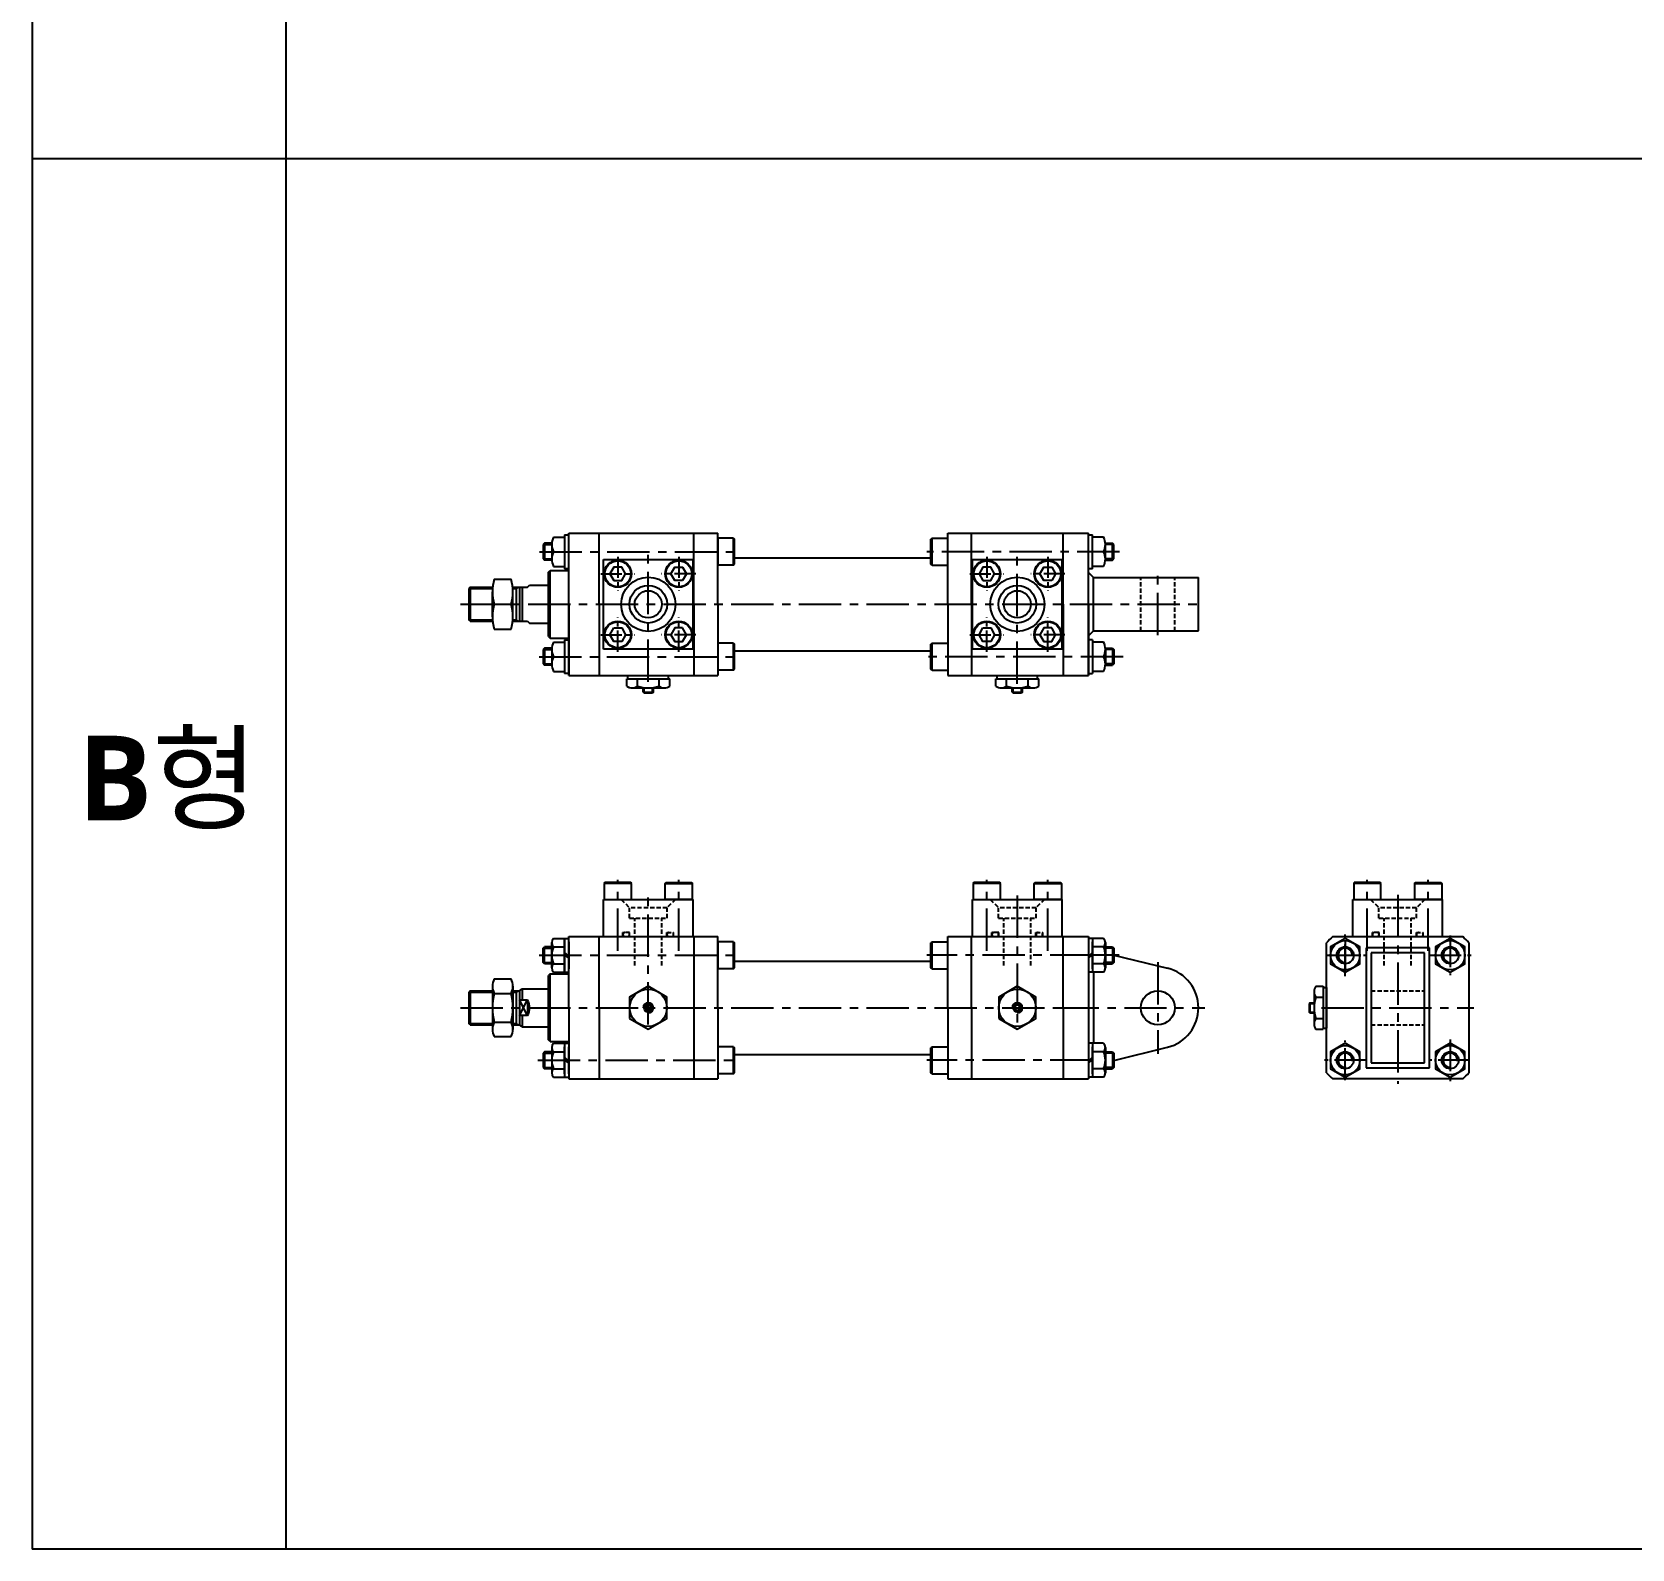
# Model space of a CAD drawing. Extents: x -819 to 10005, y 0 to 4179.
# Drawn here: x 0 to 945, y 2387 to 3283 of the extents above; entities that cross this region are included whole.
import ezdxf

# ---------------------------------------------------------------- set-up
doc = ezdxf.new("R2010")
doc.units = 0
doc.header["$LTSCALE"] = 10
doc.header["$MEASUREMENT"] = 0
for name, pattern in [('CENTER', [2, 1.25, -0.25, 0.25, -0.25]), ('CENTERX2', [4, 2.5, -0.5, 0.5, -0.5]), ('HIDDEN', [0.375, 0.25, -0.125])]:
    doc.linetypes.add(name, pattern=pattern)
doc.layers.get('0').update_dxf_attribs({"linetype": 'CONTINUOUS'})
for name, color, linetype in [('BOM-UDEF', 3, 'CONTINUOUS'), ('CEN', 1, 'CENTERX2'), ('CENTER', 1, 'CENTER'), ('DIM', 2, 'CONTINUOUS'), ('ML', 7, 'CONTINUOUS')]:
    doc.layers.add(name, color=color, linetype=linetype)
doc.styles.add('문자', font='romans.shx')

msp = doc.modelspace()

# ---------------------------------------------------------------- linework, layer by layer
for p, q in [((0, 4179.17), (0, 2387.17)), ((150, 4179.17), (150, 2387.17)), ((5627.93, 3208.17), (0, 3208.17)), ((361.02, 2893.28), (361.52, 2892.78)), ((361.02, 2893.28), (367.02, 2893.28)), ((361.52, 2892.78), (366.52, 2892.78)), ((367.02, 2893.28), (366.52, 2892.78)), ((579.02, 2893.28), (579.52, 2892.78)), ((579.02, 2893.28), (585.02, 2893.28)), ((579.52, 2892.78), (584.52, 2892.78)), ((585.02, 2893.28), (584.52, 2892.78)), ((754.83, 2709.84), (754.33, 2709.34)), ((754.33, 2709.34), (754.33, 2704.34)), ((754.83, 2703.84), (754.33, 2704.34)), ((754.83, 2709.84), (754.83, 2703.84)), ((5627.93, 2387.17), (0, 2387.17))]:
    msp.add_line(p, q)
at = {"color": 7, "linetype": 'Continuous'}
for p, q in [((352.02, 2903.18), (376.02, 2903.18)), ((352.02, 2901.18), (352.02, 2903.18)), ((376.02, 2901.18), (376.02, 2903.18)), ((570.02, 2903.18), (594.02, 2903.18)), ((570.02, 2901.18), (570.02, 2903.18)), ((594.02, 2901.18), (594.02, 2903.18)), ((351.31, 2896.77), (351.31, 2901.18)), ((351.31, 2901.18), (364.02, 2901.18)), ((354.49, 2895.78), (373.54, 2895.78)), ((357.66, 2896.77), (357.66, 2901.18)), ((361.52, 2892.78), (361.52, 2895.78)), ((364.02, 2901.18), (376.72, 2901.18)), ((366.52, 2892.78), (366.52, 2895.78)), ((370.37, 2896.77), (370.37, 2901.18)), ((376.72, 2896.77), (376.72, 2901.18)), ((569.31, 2896.77), (569.31, 2901.18)), ((569.31, 2901.18), (582.02, 2901.18)), ((572.49, 2895.78), (591.54, 2895.78)), ((575.66, 2896.77), (575.66, 2901.18)), ((579.52, 2892.78), (579.52, 2895.78)), ((582.02, 2901.18), (594.72, 2901.18)), ((584.52, 2892.78), (584.52, 2895.78)), ((588.37, 2896.77), (588.37, 2901.18)), ((594.72, 2896.77), (594.72, 2901.18)), ((757.33, 2716.37), (757.33, 2697.32)), ((758.32, 2719.55), (762.73, 2719.55)), ((758.32, 2713.19), (762.73, 2713.19)), ((762.73, 2719.55), (762.73, 2706.84)), ((762.73, 2718.84), (764.73, 2718.84)), ((764.73, 2718.84), (764.73, 2694.84)), ((754.33, 2709.34), (757.33, 2709.34)), ((754.33, 2704.34), (757.33, 2704.34)), ((762.73, 2706.84), (762.73, 2694.14)), ((758.32, 2700.49), (762.73, 2700.49)), ((758.32, 2694.14), (762.73, 2694.14)), ((762.73, 2694.84), (764.73, 2694.84))]:
    msp.add_line(p, q, dxfattribs=at)
at = {"color": 3}
for p, q in [((361.02, 2893.28), (361.02, 2895.78)), ((367.02, 2893.28), (367.02, 2895.78)), ((579.02, 2893.28), (579.02, 2895.78)), ((585.02, 2893.28), (585.02, 2895.78)), ((754.83, 2709.84), (757.33, 2709.84)), ((754.83, 2703.84), (757.33, 2703.84))]:
    msp.add_line(p, q, dxfattribs=at)
at = {"color": 7, "linetype": 'Continuous'}
for points in [[(353.02, 2700.49), (364.02, 2694.14), (375.02, 2700.49), (375.02, 2713.19), (364.02, 2719.55), (353.02, 2713.19)], [(571.02, 2700.49), (582.02, 2694.14), (593.02, 2700.49), (593.02, 2713.19), (582.02, 2719.55), (571.02, 2713.19)], [(363.15, 2708.34), (362.28, 2706.84), (363.15, 2705.34), (364.88, 2705.34), (365.75, 2706.84), (364.88, 2708.34)], [(581.15, 2708.34), (580.28, 2706.84), (581.15, 2705.34), (582.88, 2705.34), (583.75, 2706.84), (582.88, 2708.34)]]:
    msp.add_lwpolyline(points, close=True, dxfattribs=at)
for centre, radius in [((364.02, 2706.84), 11), ((582.02, 2706.84), 11), ((364.02, 2706.84), 2.5), ((582.02, 2706.84), 2.5)]:
    msp.add_circle(centre, radius, dxfattribs=at)
for centre, radius, start, end in [((354.49, 2901.41), 5.62, 235.61575, 270), ((354.49, 2901.41), 5.62, 235.61575, 304.38425), ((364.02, 2916.8), 21.02, 252.41205, 270), ((364.02, 2916.8), 21.02, 270, 287.58795), ((373.54, 2901.41), 5.62, 235.61575, 304.38425), ((572.49, 2901.41), 5.62, 235.61575, 270), ((572.49, 2901.41), 5.62, 235.61575, 304.38425), ((582.02, 2916.8), 21.02, 252.41205, 270), ((582.02, 2916.8), 21.02, 270, 287.58795), ((591.54, 2901.41), 5.62, 235.61575, 304.38425), ((762.96, 2716.37), 5.62, 145.61575, 180), ((762.96, 2716.37), 5.62, 145.61575, 214.38425), ((778.35, 2706.84), 21.02, 162.41205, 180), ((778.35, 2706.84), 21.02, 180, 197.58795), ((762.96, 2697.32), 5.62, 145.61575, 214.38425)]:
    msp.add_arc(centre, radius, start, end, dxfattribs=at)
at = {"layer": 'BOM-UDEF', "color": 0}
for p, q in [((825.48, 2742.34), (787.98, 2742.34)), ((787.98, 2742.34), (787.98, 2671.34)), ((825.48, 2671.34), (825.48, 2742.34)), ((790.98, 2739.34), (790.98, 2674.34)), ((822.48, 2739.34), (790.98, 2739.34)), ((822.48, 2674.34), (822.48, 2739.34)), ((787.98, 2671.34), (825.48, 2671.34)), ((790.98, 2674.34), (822.48, 2674.34))]:
    msp.add_line(p, q, dxfattribs=at)
at = {"layer": 'CEN'}
for p, q in [((299.79, 2976.18), (417.55, 2976.18)), ((364.02, 2899.28), (364.02, 2974.68)), ((642.44, 2976.18), (528.48, 2976.18)), ((582.02, 2898.09), (582.02, 2974.68)), ((665.02, 2926.91), (665.02, 2965.83)), ((253.02, 2945.18), (692.91, 2945.18)), ((299.55, 2914.18), (417.55, 2914.18)), ((644.49, 2914.18), (528.48, 2914.18)), ((346.02, 2740.4), (346.02, 2782.41)), ((382.02, 2740.4), (382.02, 2782.41)), ((564.02, 2740.4), (564.02, 2782.41)), ((600.02, 2740.4), (600.02, 2782.41)), ((788.73, 2740.4), (788.73, 2782.41)), ((824.73, 2740.4), (824.73, 2782.41)), ((364.02, 2696.88), (364.02, 2772.86)), ((582.02, 2773.08), (582.02, 2695.97)), ((806.73, 2773.57), (806.73, 2661.84)), ((775.73, 2745.87), (775.73, 2729.82)), ((299.63, 2737.84), (417.55, 2737.84)), ((626.42, 2737.84), (528.48, 2737.84)), ((642.13, 2737.84), (605.61, 2737.84)), ((665.02, 2733.7), (665.02, 2679.55)), ((767.71, 2737.84), (783.75, 2737.84)), ((253.02, 2706.84), (612.85, 2706.84)), ((605.23, 2706.84), (692.68, 2706.84)), ((761.73, 2706.84), (851.73, 2706.84)), ((298.73, 2675.84), (417.55, 2675.84)), ((626.42, 2675.84), (528.48, 2675.84))]:
    msp.add_line(p, q, dxfattribs=at)
at = {"layer": 'CEN', "color": 1, "linetype": 'CENTER', "ltscale": 1.5}
for p, q in [((775.73, 2725.53), (775.73, 2750.15)), ((837.73, 2749.5), (837.73, 2726.18)), ((764.07, 2737.84), (787.39, 2737.84)), ((825.42, 2737.84), (850.04, 2737.84)), ((775.73, 2664.18), (775.73, 2687.5)), ((837.73, 2688.15), (837.73, 2663.53)), ((788.04, 2675.84), (763.42, 2675.84)), ((849.39, 2675.84), (826.07, 2675.84))]:
    msp.add_line(p, q, dxfattribs=at)
at = {"layer": 'CENTER'}
for p, q in [((346.02, 2973.27), (346.02, 2953.09)), ((382.02, 2973.27), (382.02, 2953.09)), ((564.02, 2973.27), (564.02, 2953.09)), ((600.02, 2973.27), (600.02, 2953.09)), ((335.92, 2963.18), (356.11, 2963.18)), ((392.11, 2963.18), (371.92, 2963.18)), ((553.92, 2963.18), (574.11, 2963.18)), ((610.11, 2963.18), (589.92, 2963.18)), ((346.02, 2917.09), (346.02, 2937.27)), ((382.02, 2917.09), (382.02, 2937.27)), ((564.02, 2917.09), (564.02, 2937.27)), ((600.02, 2917.09), (600.02, 2937.27)), ((335.92, 2927.18), (356.11, 2927.18)), ((392.11, 2927.18), (371.92, 2927.18)), ((553.92, 2927.18), (574.11, 2927.18)), ((610.11, 2927.18), (589.92, 2927.18))]:
    msp.add_line(p, q, dxfattribs=at)
at = {"layer": 'DIM'}
for p, q in [((302.02, 2980.43), (307.02, 2980.43)), ((639.02, 2980.43), (634.02, 2980.43)), ((302.02, 2971.93), (307.02, 2971.93)), ((639.02, 2971.93), (634.02, 2971.93)), ((258.02, 2954.43), (272.02, 2954.43)), ((284.02, 2954.43), (286.02, 2954.43)), ((286.02, 2954.43), (287.31, 2955.18)), ((258.02, 2935.93), (272.02, 2935.93)), ((284.02, 2935.93), (286.02, 2935.93)), ((286.02, 2935.93), (287.31, 2935.18)), ((302.02, 2918.43), (307.02, 2918.43)), ((639.02, 2918.43), (634.02, 2918.43)), ((302.02, 2909.93), (307.02, 2909.93)), ((639.02, 2909.93), (634.02, 2909.93)), ((302.02, 2742.09), (307.02, 2742.09)), ((639.02, 2742.09), (634.02, 2742.09)), ((302.02, 2733.59), (307.02, 2733.59)), ((639.02, 2733.59), (634.02, 2733.59)), ((258.02, 2716.09), (272.02, 2716.09)), ((284.02, 2716.09), (286.02, 2716.09)), ((286.02, 2716.09), (287.31, 2716.84)), ((288.02, 2702.25), (292.61, 2711.44)), ((292.61, 2702.25), (288.02, 2711.44)), ((258.02, 2697.59), (272.02, 2697.59)), ((284.02, 2697.59), (286.02, 2697.59)), ((286.02, 2697.59), (287.31, 2696.84)), ((302.02, 2680.09), (307.02, 2680.09)), ((639.02, 2680.09), (634.02, 2680.09)), ((302.02, 2671.59), (307.02, 2671.59)), ((639.02, 2671.59), (634.02, 2671.59))]:
    msp.add_line(p, q, dxfattribs=at)
for centre, radius, start, end in [((775.73, 2737.84), 4.25, 353.24367, 276.75633), ((837.73, 2737.84), 4.25, 353.24367, 276.75633), ((364.02, 2706.84), 3, 270, 180), ((582.02, 2706.84), 3, 270, 180), ((775.73, 2675.84), 4.25, 353.24367, 276.75633), ((837.73, 2675.84), 4.25, 353.24367, 276.75633)]:
    msp.add_arc(centre, radius, start, end, dxfattribs=at)
at = {"layer": 'ML'}
for p, q in [((317.02, 2987.18), (405.02, 2987.18)), ((317.02, 2945.18), (317.02, 2987.18)), ((317.02, 2945.18), (317.02, 2987.18)), ((317.02, 2903.18), (317.02, 2986.83)), ((335.02, 2945.18), (335.02, 2987.18)), ((391.02, 2945.18), (391.02, 2987.18)), ((405.02, 2945.18), (405.02, 2987.18)), ((541.02, 2987.18), (624.02, 2987.18)), ((541.02, 2945.18), (541.02, 2987.18)), ((555.02, 2945.18), (555.02, 2987.18)), ((609.02, 2945.18), (609.02, 2987.18)), ((609.02, 2945.18), (609.02, 2987.18)), ((609.02, 2945.18), (609.02, 2987.18)), ((624.02, 2903.18), (624.02, 2987.18)), ((624.02, 2903.18), (624.02, 2986.83)), ((302.77, 2981.18), (302.02, 2980.43)), ((302.02, 2980.43), (302.02, 2971.93)), ((307.04, 2981.18), (302.77, 2981.18)), ((302.77, 2981.18), (302.77, 2971.18)), ((307.02, 2980.51), (307.02, 2971.85)), ((308.04, 2984.84), (314.52, 2984.84)), ((314.52, 2986.18), (314.52, 2966.18)), ((314.52, 2986.18), (317.02, 2986.18)), ((314.52, 2984.18), (314.52, 2968.18)), ((317.02, 2968.18), (317.02, 2984.18)), ((405.02, 2984.18), (405.02, 2968.18)), ((414.42, 2984.18), (405.02, 2984.18)), ((414.42, 2968.18), (414.42, 2984.18)), ((414.42, 2984.18), (415.02, 2983.58)), ((415.02, 2968.78), (415.02, 2983.58)), ((531.62, 2984.18), (531.02, 2983.58)), ((531.02, 2968.78), (531.02, 2983.58)), ((531.62, 2984.18), (541.02, 2984.18)), ((531.62, 2968.18), (531.62, 2984.18)), ((624.02, 2986.18), (626.52, 2986.18)), ((626.52, 2966.18), (626.52, 2986.18)), ((633, 2984.84), (626.52, 2984.84)), ((633.99, 2981.18), (638.27, 2981.18)), ((634.02, 2971.85), (634.02, 2980.51)), ((638.27, 2971.18), (638.27, 2981.18)), ((639.02, 2980.43), (638.27, 2981.18)), ((639.02, 2971.93), (639.02, 2980.43)), ((302.02, 2971.93), (302.77, 2971.18)), ((307.04, 2971.18), (302.77, 2971.18)), ((308.04, 2976.18), (314.52, 2976.18)), ((337.52, 2918.68), (337.52, 2971.68)), ((337.52, 2971.68), (390.52, 2971.68)), ((390.52, 2918.68), (390.52, 2971.68)), ((390.52, 2971.68), (390.52, 2918.68)), ((414.42, 2968.18), (405.02, 2968.18)), ((414.42, 2968.18), (415.02, 2968.78)), ((415.02, 2972.68), (531.02, 2972.68)), ((531.62, 2968.18), (531.02, 2968.78)), ((531.62, 2968.18), (541.02, 2968.18)), ((555.52, 2971.68), (608.52, 2971.68)), ((555.52, 2918.68), (555.52, 2971.68)), ((608.52, 2971.68), (608.52, 2918.68)), ((608.52, 2918.68), (608.52, 2971.68)), ((608.52, 2971.68), (608.52, 2918.68)), ((608.52, 2918.68), (608.52, 2971.68)), ((633, 2976.18), (626.52, 2976.18)), ((633.99, 2971.18), (638.27, 2971.18)), ((638.27, 2971.18), (639.02, 2971.93)), ((273.02, 2959.91), (283.09, 2959.91)), ((305.02, 2964.18), (306.02, 2965.18)), ((305.02, 2926.18), (305.02, 2964.18)), ((306.02, 2965.18), (317.02, 2965.18)), ((306.02, 2925.18), (306.02, 2965.18)), ((308.04, 2967.52), (314.52, 2967.52)), ((317.02, 2966.18), (314.52, 2966.18)), ((626.52, 2966.18), (624.02, 2966.18)), ((627.02, 2960.93), (624.02, 2963.93)), ((633, 2967.52), (626.52, 2967.52)), ((627.02, 2960.93), (689.02, 2960.93)), ((627.02, 2929.43), (627.02, 2960.93)), ((689.02, 2929.43), (689.02, 2960.93)), ((258.77, 2955.18), (258.02, 2954.43)), ((258.02, 2954.43), (258.02, 2935.93)), ((258.77, 2955.18), (258.77, 2935.18)), ((258.77, 2955.18), (272.02, 2955.18)), ((272.02, 2937.82), (272.02, 2952.54)), ((284.02, 2955.18), (288.02, 2955.18)), ((284.02, 2935.75), (284.02, 2954.61)), ((286.02, 2955.18), (286.02, 2935.18)), ((288.02, 2955.18), (288.02, 2935.18)), ((288.02, 2955.18), (292.61, 2955.18)), ((289.52, 2955.18), (289.52, 2945.18)), ((292.61, 2955.18), (293.92, 2956.38)), ((293.92, 2956.38), (305.02, 2956.38)), ((273.02, 2945.18), (283.09, 2945.18)), ((289.52, 2945.18), (289.52, 2935.18)), ((317.02, 2945.18), (317.02, 2903.18)), ((317.02, 2945.18), (317.02, 2903.18)), ((335.02, 2945.18), (335.02, 2903.18)), ((391.02, 2945.18), (391.02, 2903.18)), ((405.02, 2945.18), (405.02, 2903.18)), ((541.02, 2945.18), (541.02, 2903.18)), ((555.02, 2945.18), (555.02, 2903.18)), ((609.02, 2945.18), (609.02, 2903.18)), ((609.02, 2945.18), (609.02, 2903.18)), ((609.02, 2945.18), (609.02, 2903.18)), ((624.02, 2945.18), (624.02, 2903.18)), ((624.02, 2945.18), (624.02, 2903.18)), ((258.77, 2935.18), (258.02, 2935.93)), ((258.77, 2935.18), (272.02, 2935.18)), ((273.02, 2930.46), (283.09, 2930.46)), ((284.02, 2935.18), (288.02, 2935.18)), ((288.02, 2935.18), (292.61, 2935.18)), ((292.61, 2935.18), (293.92, 2933.98)), ((293.92, 2933.98), (305.02, 2933.98)), ((305.02, 2926.18), (306.02, 2925.18)), ((306.02, 2925.18), (317.02, 2925.18)), ((308.04, 2922.84), (314.52, 2922.84)), ((314.52, 2924.18), (314.52, 2904.18)), ((314.52, 2924.18), (317.02, 2924.18)), ((317.02, 2924.18), (314.52, 2924.18)), ((405.02, 2922.18), (405.02, 2906.18)), ((414.42, 2922.18), (405.02, 2922.18)), ((414.42, 2906.18), (414.42, 2922.18)), ((414.42, 2922.18), (415.02, 2921.58)), ((415.02, 2906.78), (415.02, 2921.58)), ((531.62, 2922.18), (531.02, 2921.58)), ((531.02, 2906.78), (531.02, 2921.58)), ((531.62, 2922.18), (541.02, 2922.18)), ((531.62, 2906.18), (531.62, 2922.18)), ((627.02, 2929.43), (624.02, 2926.43)), ((626.52, 2924.18), (624.02, 2924.18)), ((626.52, 2924.18), (626.52, 2904.18)), ((633, 2922.84), (626.52, 2922.84)), ((627.02, 2929.43), (689.02, 2929.43)), ((302.77, 2919.18), (302.02, 2918.43)), ((302.02, 2918.43), (302.02, 2909.93)), ((307.04, 2919.18), (302.77, 2919.18)), ((302.77, 2919.18), (302.77, 2909.18)), ((307.02, 2918.51), (307.02, 2909.85)), ((308.04, 2914.18), (314.52, 2914.18)), ((390.52, 2918.68), (337.52, 2918.68)), ((415.02, 2917.68), (531.02, 2917.68)), ((608.52, 2918.68), (555.52, 2918.68)), ((633, 2914.18), (626.52, 2914.18)), ((633.99, 2919.18), (638.27, 2919.18)), ((634.02, 2918.51), (634.02, 2909.85)), ((638.27, 2919.18), (638.27, 2909.18)), ((638.27, 2919.18), (639.02, 2918.43)), ((639.02, 2918.43), (639.02, 2909.93)), ((302.02, 2909.93), (302.77, 2909.18)), ((307.04, 2909.18), (302.77, 2909.18)), ((308.04, 2905.52), (314.52, 2905.52)), ((317.02, 2904.18), (314.52, 2904.18)), ((317.02, 2903.18), (405.02, 2903.18)), ((414.42, 2906.18), (405.02, 2906.18)), ((414.42, 2906.18), (415.02, 2906.78)), ((531.62, 2906.18), (531.02, 2906.78)), ((531.62, 2906.18), (541.02, 2906.18)), ((541.02, 2903.18), (624.02, 2903.18)), ((624.02, 2904.18), (626.52, 2904.18)), ((633, 2905.52), (626.52, 2905.52)), ((633.99, 2909.18), (638.27, 2909.18)), ((639.02, 2909.93), (638.27, 2909.18)), ((338.36, 2780.84), (338.02, 2780.24)), ((338.02, 2780.24), (338.02, 2770.84)), ((354.02, 2780.24), (338.02, 2780.24)), ((353.67, 2780.84), (338.36, 2780.84)), ((354.02, 2780.24), (353.67, 2780.84)), ((354.02, 2770.84), (354.02, 2780.24)), ((374.02, 2780.24), (374.36, 2780.84)), ((374.02, 2770.84), (374.02, 2780.24)), ((374.02, 2780.24), (390.02, 2780.24)), ((374.36, 2780.84), (389.67, 2780.84)), ((389.67, 2780.84), (390.02, 2780.24)), ((390.02, 2780.24), (390.02, 2770.84)), ((556.36, 2780.84), (556.02, 2780.24)), ((556.02, 2780.24), (556.02, 2770.84)), ((572.02, 2780.24), (556.02, 2780.24)), ((571.67, 2780.84), (556.36, 2780.84)), ((572.02, 2780.24), (571.67, 2780.84)), ((572.02, 2770.84), (572.02, 2780.24)), ((592.02, 2780.24), (592.36, 2780.84)), ((592.02, 2770.84), (592.02, 2780.24)), ((592.02, 2780.24), (608.02, 2780.24)), ((592.36, 2780.84), (607.67, 2780.84)), ((607.67, 2780.84), (608.02, 2780.24)), ((608.02, 2780.24), (608.02, 2770.84)), ((781.08, 2780.84), (780.73, 2780.24)), ((780.73, 2780.24), (780.73, 2770.84)), ((796.73, 2780.24), (780.73, 2780.24)), ((796.39, 2780.84), (781.08, 2780.84)), ((796.73, 2780.24), (796.39, 2780.84)), ((796.73, 2770.84), (796.73, 2780.24)), ((816.73, 2780.24), (817.08, 2780.84)), ((816.73, 2770.84), (816.73, 2780.24)), ((816.73, 2780.24), (832.73, 2780.24)), ((817.08, 2780.84), (832.39, 2780.84)), ((832.39, 2780.84), (832.73, 2780.24)), ((832.73, 2780.24), (832.73, 2770.84)), ((337.52, 2770.84), (390.52, 2770.84)), ((337.52, 2748.84), (337.52, 2770.84)), ((390.02, 2770.84), (374.02, 2770.84)), ((390.52, 2748.84), (390.52, 2770.84)), ((555.52, 2770.84), (608.52, 2770.84)), ((555.52, 2748.84), (555.52, 2770.84)), ((608.02, 2770.84), (592.02, 2770.84)), ((608.52, 2748.84), (608.52, 2770.84)), ((780.23, 2770.84), (833.23, 2770.84)), ((780.23, 2748.84), (780.23, 2770.84)), ((832.73, 2770.84), (816.73, 2770.84)), ((833.23, 2748.84), (833.23, 2770.84)), ((302.02, 2742.09), (302.77, 2742.84)), ((302.02, 2733.59), (302.02, 2742.09)), ((307.02, 2742.84), (302.77, 2742.84)), ((302.77, 2732.84), (302.77, 2742.84)), ((307.02, 2745.19), (307.02, 2745.34)), ((307.02, 2730.34), (307.02, 2745.19)), ((308.04, 2747.84), (317.02, 2747.84)), ((308.04, 2742.84), (314.52, 2742.84)), ((314.52, 2747.84), (314.52, 2728.04)), ((314.52, 2727.84), (314.52, 2747.64)), ((314.52, 2729.84), (314.52, 2745.84)), ((314.52, 2729.84), (314.52, 2745.84)), ((314.52, 2745.84), (314.52, 2729.84)), ((314.52, 2729.84), (314.52, 2745.84)), ((317.02, 2706.84), (317.02, 2748.84)), ((317.02, 2748.84), (405.02, 2748.84)), ((317.02, 2706.84), (317.02, 2748.84)), ((317.02, 2745.84), (317.02, 2729.84)), ((317.02, 2745.84), (317.02, 2729.84)), ((317.02, 2729.84), (317.02, 2745.84)), ((317.02, 2745.84), (317.02, 2729.84)), ((335.02, 2706.84), (335.02, 2748.84)), ((391.02, 2748.84), (391.02, 2664.84)), ((405.02, 2706.84), (405.02, 2748.84)), ((405.02, 2745.84), (405.02, 2729.84)), ((414.42, 2745.84), (405.02, 2745.84)), ((414.42, 2729.84), (414.42, 2745.84)), ((414.42, 2745.84), (415.02, 2745.24)), ((415.02, 2730.44), (415.02, 2745.24)), ((531.62, 2745.84), (531.02, 2745.24)), ((531.02, 2730.44), (531.02, 2745.24)), ((531.62, 2745.84), (541.02, 2745.84)), ((531.62, 2729.84), (531.62, 2745.84)), ((541.02, 2748.84), (624.02, 2748.84)), ((541.02, 2706.84), (541.02, 2748.84)), ((555.02, 2706.84), (555.02, 2748.84)), ((609.02, 2706.84), (609.02, 2748.84)), ((609.02, 2706.84), (609.02, 2748.84)), ((609.02, 2706.84), (609.02, 2748.84)), ((624.02, 2748.84), (624.02, 2664.84)), ((633, 2747.84), (624.02, 2747.84)), ((626.52, 2747.84), (626.52, 2728.04)), ((626.52, 2745.84), (626.52, 2729.84)), ((626.52, 2729.84), (626.52, 2745.84)), ((633, 2742.84), (626.52, 2742.84)), ((634.02, 2745.34), (634.02, 2730.49)), ((634.02, 2742.84), (638.27, 2742.84)), ((638.27, 2742.84), (638.27, 2732.84)), ((638.27, 2742.84), (639.02, 2742.09)), ((639.02, 2742.09), (639.02, 2733.59)), ((764.73, 2668.46), (764.73, 2745.23)), ((768.35, 2748.84), (845.12, 2748.84)), ((848.73, 2745.23), (848.73, 2668.46)), ((302.77, 2732.84), (302.02, 2733.59)), ((307.02, 2732.84), (302.77, 2732.84)), ((308.04, 2732.84), (314.52, 2732.84)), ((317.02, 2737.38), (314.52, 2739.57)), ((317.02, 2736.19), (314.52, 2738.38)), ((415.02, 2734.34), (531.02, 2734.34)), ((624.02, 2737.38), (626.52, 2739.57)), ((624.02, 2736.19), (626.52, 2738.38)), ((633, 2732.84), (626.52, 2732.84)), ((634.02, 2732.84), (638.27, 2732.84)), ((639.02, 2733.59), (638.27, 2732.84)), ((639.02, 2737.91), (670.72, 2730.16)), ((273.02, 2723.84), (283.02, 2723.84)), ((306.02, 2726.84), (305.02, 2725.84)), ((305.02, 2687.84), (305.02, 2725.84)), ((305.02, 2721.99), (305.02, 2721.84)), ((306.02, 2726.84), (317.02, 2726.84)), ((306.02, 2686.84), (306.02, 2726.84)), ((308.04, 2727.84), (317.02, 2727.84)), ((414.42, 2729.84), (405.02, 2729.84)), ((414.42, 2729.84), (415.02, 2730.44)), ((531.62, 2729.84), (531.02, 2730.44)), ((531.62, 2729.84), (541.02, 2729.84)), ((633, 2727.84), (624.02, 2727.84)), ((627.02, 2727.84), (627.02, 2685.84)), ((634.02, 2730.49), (634.02, 2730.34)), ((258.77, 2716.84), (258.02, 2716.09)), ((258.02, 2716.09), (258.02, 2697.59)), ((258.77, 2716.84), (258.77, 2696.84)), ((258.77, 2716.84), (272.02, 2716.84)), ((272.02, 2719.59), (272.02, 2694.09)), ((273.02, 2715.34), (283.02, 2715.34)), ((284.02, 2719.59), (284.02, 2694.09)), ((284.02, 2719.59), (284.02, 2694.09)), ((284.02, 2716.84), (288.02, 2716.84)), ((286.02, 2716.84), (286.02, 2696.84)), ((288.02, 2716.84), (289.52, 2718.04)), ((288.02, 2716.84), (288.02, 2696.84)), ((289.52, 2718.04), (305.02, 2718.04)), ((289.52, 2718.04), (289.52, 2711.44)), ((288.02, 2711.44), (292.61, 2711.44)), ((292.61, 2711.44), (292.61, 2702.25)), ((317.02, 2706.84), (317.02, 2664.84)), ((317.02, 2706.84), (317.02, 2664.84)), ((335.02, 2706.84), (335.02, 2664.84)), ((405.02, 2706.84), (405.02, 2664.84)), ((541.02, 2706.84), (541.02, 2664.84)), ((555.02, 2706.84), (555.02, 2664.84)), ((609.02, 2706.84), (609.02, 2664.84)), ((609.02, 2706.84), (609.02, 2664.84)), ((609.02, 2706.84), (609.02, 2664.84)), ((258.77, 2696.84), (258.02, 2697.59)), ((258.77, 2696.84), (272.02, 2696.84)), ((273.02, 2698.34), (283.02, 2698.34)), ((284.02, 2696.84), (286.61, 2696.84)), ((284.02, 2696.84), (288.02, 2696.84)), ((292.61, 2702.25), (288.02, 2702.25)), ((289.52, 2695.64), (288.02, 2696.84)), ((289.52, 2702.25), (289.52, 2695.64)), ((289.52, 2695.64), (305.02, 2695.64)), ((273.02, 2689.84), (283.02, 2689.84)), ((306.02, 2686.84), (305.02, 2687.84)), ((306.02, 2686.84), (317.02, 2686.84)), ((308.04, 2685.84), (317.02, 2685.84)), ((308.04, 2685.84), (317.02, 2685.84)), ((314.52, 2685.84), (314.52, 2666.04)), ((633, 2685.84), (624.02, 2685.84)), ((626.52, 2685.84), (626.52, 2666.04)), ((302.77, 2680.84), (302.02, 2680.09)), ((302.02, 2680.09), (302.02, 2671.59)), ((307.02, 2680.84), (302.77, 2680.84)), ((302.77, 2680.84), (302.77, 2670.84)), ((307.02, 2683.34), (307.02, 2668.49)), ((308.04, 2680.84), (314.52, 2680.84)), ((314.52, 2667.84), (314.52, 2683.84)), ((314.52, 2683.84), (314.52, 2667.84)), ((317.02, 2675.38), (314.52, 2677.57)), ((317.02, 2674.19), (314.52, 2676.38)), ((317.02, 2683.84), (317.02, 2667.84)), ((317.02, 2667.84), (317.02, 2683.84)), ((414.42, 2683.84), (405.02, 2683.84)), ((405.02, 2683.84), (405.02, 2667.84)), ((414.42, 2667.84), (414.42, 2683.84)), ((414.42, 2683.84), (415.02, 2683.24)), ((415.02, 2668.44), (415.02, 2683.24)), ((415.02, 2679.34), (531.02, 2679.34)), ((531.62, 2683.84), (531.02, 2683.24)), ((531.02, 2668.44), (531.02, 2683.24)), ((531.62, 2667.84), (531.62, 2683.84)), ((531.62, 2683.84), (541.02, 2683.84)), ((624.02, 2675.38), (626.52, 2677.57)), ((624.02, 2674.19), (626.52, 2676.38)), ((626.52, 2667.84), (626.52, 2683.84)), ((626.52, 2683.84), (626.52, 2667.84)), ((633, 2680.84), (626.52, 2680.84)), ((634.02, 2683.34), (634.02, 2668.49)), ((634.02, 2680.84), (638.27, 2680.84)), ((638.27, 2680.84), (638.27, 2670.84)), ((638.27, 2680.84), (639.02, 2680.09)), ((639.02, 2675.78), (670.72, 2683.53)), ((639.02, 2680.09), (639.02, 2671.59)), ((302.02, 2671.59), (302.77, 2670.84)), ((307.02, 2670.84), (302.77, 2670.84)), ((307.02, 2668.49), (307.02, 2668.34)), ((308.04, 2670.84), (314.52, 2670.84)), ((308.04, 2665.84), (317.02, 2665.84)), ((414.42, 2667.84), (405.02, 2667.84)), ((414.42, 2667.84), (415.02, 2668.44)), ((531.62, 2667.84), (531.02, 2668.44)), ((531.62, 2667.84), (541.02, 2667.84)), ((633, 2665.84), (624.02, 2665.84)), ((633, 2670.84), (626.52, 2670.84)), ((634.02, 2670.84), (638.27, 2670.84)), ((634.02, 2668.49), (634.02, 2668.34)), ((639.02, 2671.59), (638.27, 2670.84)), ((317.02, 2664.84), (405.02, 2664.84)), ((541.02, 2664.84), (624.02, 2664.84)), ((845.12, 2664.84), (768.35, 2664.84))]:
    msp.add_line(p, q, dxfattribs=at)
at = {"layer": 'ML', "color": 2, "linetype": 'HIDDEN'}
for p, q in [((655.02, 2929.43), (655.02, 2960.93)), ((675.02, 2929.43), (675.02, 2960.93)), ((348.02, 2770.84), (352.92, 2765.94)), ((380.02, 2770.84), (375.12, 2765.94)), ((566.02, 2770.84), (570.92, 2765.94)), ((598.02, 2770.84), (593.12, 2765.94)), ((790.73, 2770.84), (795.63, 2765.94)), ((822.73, 2770.84), (817.83, 2765.94)), ((352.92, 2759.84), (352.92, 2765.94)), ((375.12, 2765.94), (352.92, 2765.94)), ((352.92, 2759.84), (352.92, 2765.94)), ((352.92, 2759.84), (375.12, 2759.84)), ((356.02, 2731.82), (356.02, 2759.84)), ((372.02, 2731.82), (372.02, 2759.84)), ((375.12, 2759.84), (375.12, 2765.94)), ((593.12, 2765.94), (570.92, 2765.94)), ((570.92, 2759.84), (570.92, 2765.94)), ((570.92, 2759.84), (570.92, 2765.94)), ((570.92, 2759.84), (593.12, 2759.84)), ((574.02, 2731.82), (574.02, 2759.84)), ((590.02, 2731.82), (590.02, 2759.84)), ((593.12, 2759.84), (593.12, 2765.94)), ((817.83, 2765.94), (795.63, 2765.94)), ((795.63, 2759.84), (795.63, 2765.94)), ((795.63, 2759.84), (795.63, 2765.94)), ((795.63, 2759.84), (817.83, 2759.84)), ((798.73, 2731.82), (798.73, 2759.84)), ((814.73, 2731.82), (814.73, 2759.84)), ((817.83, 2759.84), (817.83, 2765.94)), ((349.02, 2748.84), (349.02, 2751.24)), ((353.02, 2751.24), (349.02, 2751.24)), ((353.02, 2748.84), (353.02, 2751.24)), ((375.02, 2748.84), (375.02, 2751.24)), ((375.02, 2751.24), (379.02, 2751.24)), ((379.02, 2748.84), (379.02, 2751.24)), ((571.02, 2751.24), (567.02, 2751.24)), ((567.02, 2748.84), (567.02, 2751.24)), ((571.02, 2748.84), (571.02, 2751.24)), ((593.02, 2751.24), (597.02, 2751.24)), ((593.02, 2748.84), (593.02, 2751.24)), ((597.02, 2748.84), (597.02, 2751.24)), ((795.73, 2751.24), (791.73, 2751.24)), ((791.73, 2748.84), (791.73, 2751.24)), ((795.73, 2748.84), (795.73, 2751.24)), ((817.73, 2751.24), (821.73, 2751.24)), ((817.73, 2748.84), (817.73, 2751.24)), ((821.73, 2748.84), (821.73, 2751.24)), ((790.98, 2716.84), (822.48, 2716.84)), ((790.98, 2696.84), (822.48, 2696.84))]:
    msp.add_line(p, q, dxfattribs=at)
at = {"layer": 'ML'}
for points in [[(343.71, 2959.18), (348.33, 2959.18), (350.63, 2963.18), (348.33, 2967.18), (343.71, 2967.18), (341.4, 2963.18), (343.71, 2959.18)], [(384.33, 2959.18), (379.71, 2959.18), (377.4, 2963.18), (379.71, 2967.18), (384.33, 2967.18), (386.63, 2963.18), (384.33, 2959.18)], [(561.71, 2959.18), (566.33, 2959.18), (568.63, 2963.18), (566.33, 2967.18), (561.71, 2967.18), (559.4, 2963.18), (561.71, 2959.18)], [(602.33, 2959.18), (597.71, 2959.18), (595.4, 2963.18), (597.71, 2967.18), (602.33, 2967.18), (604.63, 2963.18), (602.33, 2959.18)], [(343.71, 2931.18), (348.33, 2931.18), (350.63, 2927.18), (348.33, 2923.18), (343.71, 2923.18), (341.4, 2927.18), (343.71, 2931.18)], [(384.33, 2931.18), (379.71, 2931.18), (377.4, 2927.18), (379.71, 2923.18), (384.33, 2923.18), (386.63, 2927.18), (384.33, 2931.18)], [(561.71, 2931.18), (566.33, 2931.18), (568.63, 2927.18), (566.33, 2923.18), (561.71, 2923.18), (559.4, 2927.18), (561.71, 2931.18)], [(602.33, 2931.18), (597.71, 2931.18), (595.4, 2927.18), (597.71, 2923.18), (602.33, 2923.18), (604.63, 2927.18), (602.33, 2931.18)]]:
    msp.add_lwpolyline(points, dxfattribs=at)
for points in [[(775.73, 2747.84), (767.07, 2742.84), (767.07, 2732.84), (775.73, 2727.84), (784.39, 2732.84), (784.39, 2742.84)], [(837.73, 2747.84), (829.07, 2742.84), (829.07, 2732.84), (837.73, 2727.84), (846.39, 2732.84), (846.39, 2742.84)], [(775.73, 2685.84), (767.07, 2680.84), (767.07, 2670.84), (775.73, 2665.84), (784.39, 2670.84), (784.39, 2680.84)], [(837.73, 2685.84), (829.07, 2680.84), (829.07, 2670.84), (837.73, 2665.84), (846.39, 2670.84), (846.39, 2680.84)]]:
    msp.add_lwpolyline(points, close=True, dxfattribs=at)
for centre, radius in [((346.02, 2963.18), 8), ((346.02, 2963.18), 7.65), ((382.02, 2963.18), 8), ((382.02, 2963.18), 7.65), ((564.02, 2963.18), 8), ((564.02, 2963.18), 7.65), ((600.02, 2963.18), 8), ((600.02, 2963.18), 7.65), ((364.02, 2945.18), 16), ((582.02, 2945.18), 16), ((364.02, 2945.18), 11.1), ((364.02, 2945.18), 8), ((582.02, 2945.18), 11.1), ((582.02, 2945.18), 8), ((346.02, 2927.18), 8), ((346.02, 2927.18), 7.65), ((382.02, 2927.18), 8), ((382.02, 2927.18), 7.65), ((564.02, 2927.18), 8), ((564.02, 2927.18), 7.65), ((600.02, 2927.18), 8), ((600.02, 2927.18), 7.65), ((775.73, 2737.84), 8.66), ((775.73, 2737.84), 5), ((837.73, 2737.84), 8.66), ((837.73, 2737.84), 5), ((665.02, 2706.84), 10), ((775.73, 2675.84), 8.66), ((837.73, 2675.84), 8.66), ((775.73, 2675.84), 5), ((837.73, 2675.84), 5)]:
    msp.add_circle(centre, radius, dxfattribs=at)
for centre, radius, start, end in [((316.72, 2980.51), 9.7, 153.49021, 206.50979), ((624.31, 2980.51), 9.7, 333.49021, 26.50979), ((316.72, 2971.85), 9.7, 153.49021, 206.50979), ((624.31, 2971.85), 9.7, 333.49021, 26.50979), ((299.61, 2952.54), 27.59, 164.52778, 195.47222), ((256.5, 2952.54), 27.59, 344.52778, 15.47222), ((299.61, 2937.82), 27.59, 164.52778, 195.47222), ((256.5, 2937.82), 27.59, 344.52778, 15.47222), ((316.72, 2918.51), 9.7, 153.49021, 206.50979), ((624.31, 2918.51), 9.7, 333.49021, 26.50979), ((316.72, 2909.85), 9.7, 153.49021, 206.50979), ((624.31, 2909.85), 9.7, 333.49021, 26.50979), ((310.59, 2745.34), 3.57, 135.60908, 224.39092), ((319.78, 2737.84), 12.76, 156.93974, 203.06026), ((630.44, 2745.34), 3.57, 315.60908, 44.39092), ((621.25, 2737.84), 12.76, 336.93974, 23.06026), ((806.73, 2706.84), 56.9, 132.4237, 137.5763), ((806.73, 2706.84), 56.9, 42.4237, 47.5763), ((310.59, 2730.34), 3.57, 135.60908, 224.39092), ((630.44, 2730.34), 3.57, 315.60908, 44.39092), ((281.55, 2719.59), 9.53, 153.51896, 206.48104), ((274.48, 2719.59), 9.53, 333.51896, 26.48104), ((665.02, 2706.84), 24, 283.74181, 76.25819), ((308.64, 2706.84), 36.63, 166.58033, 193.41967), ((247.39, 2706.84), 36.63, 346.58033, 13.41967), ((285.23, 2706.84), 8.69, 328.10921, 31.89079), ((281.55, 2694.09), 9.53, 153.51896, 206.48104), ((274.48, 2694.09), 9.53, 333.51896, 26.48104), ((310.59, 2683.34), 3.57, 135.60908, 224.39092), ((630.44, 2683.34), 3.57, 315.60908, 44.39092), ((319.78, 2675.84), 12.76, 156.93974, 203.06026), ((621.25, 2675.84), 12.76, 336.93974, 23.06026), ((310.59, 2668.34), 3.57, 135.60908, 224.39092), ((630.44, 2668.34), 3.57, 315.60908, 44.39092), ((806.73, 2706.84), 56.9, 222.4237, 227.5763), ((806.73, 2706.84), 56.9, 312.4237, 317.5763)]:
    msp.add_arc(centre, radius, start, end, dxfattribs=at)
at = {"layer": 'ML', "color": 2, "linetype": 'HIDDEN'}
for centre, start, end in [((350.25, 2750.04), 90, 270), ((351.77, 2750.04), 270, 90), ((376.26, 2750.04), 90, 270), ((377.78, 2750.04), 270, 90), ((568.25, 2750.04), 90, 270), ((569.77, 2750.04), 270, 90), ((594.26, 2750.04), 90, 270), ((595.78, 2750.04), 270, 90), ((792.96, 2750.04), 90, 270), ((794.49, 2750.04), 270, 90), ((818.98, 2750.04), 90, 270), ((820.5, 2750.04), 270, 90)]:
    msp.add_arc(centre, 1.2, start, end, dxfattribs=at)

# ---------------------------------------------------------------- texts
at = {"insert": (27.21, 2867.53), "char_height": 50, "attachment_point": 1, "style": '문자'}
msp.add_mtext_dynamic_manual_height_columns('{\\fMalgun Gothic|b1|i0|c129|p50;B형}', width=655.3834, gutter_width=160, heights=[-66.37], dxfattribs=at)

doc.saveas('drawing.dxf')
